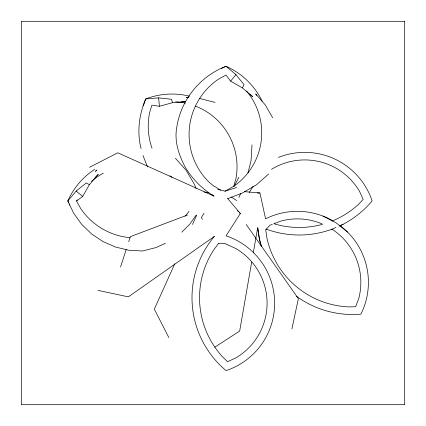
<?xml version="1.0" encoding="UTF-8"?>
<svg xmlns="http://www.w3.org/2000/svg" width="426" height="426" viewBox="0 0 426 426"><rect width="100%" height="100%" fill="white"/><g stroke="black" fill="none" stroke-linecap="round" stroke-linejoin="round"><path stroke-width="0.64" d="M252.006 144.872L251.026 161.023L247.948 172.929M251.681 262.091L239.662 331.077L214.736 347.211M253.278 252.922L257.725 227.393L259.578 239.747L261.575 246.691M291.885 328.978L298.381 298.653L246.249 224.523M233.799 186.157L236.02 178.222A65.066 65.066 0 0 0 195.507 106.122M120.558 266.958L126.277 249.279M128.727 241.707L130.361 236.654L187.483 215.013M174.782 263.774L154.329 309.175L168.824 337.536M192.504 224.427L196.594 215.348M238.927 197.435L240.786 193.345M249.428 192.488L249.961 191.322A63.485 63.485 0 0 1 253.198 186.338M234.172 186.29L238.901 177.232M129.914 237.66A66.802 66.802 0 0 1 80.53 208.282L76.542 200.997L77.17 199.874M249.844 93.954L252.607 96.702L242.341 87.868L244.087 84.779L235.972 74.662L226.068 66.291C200.247 75.988 180.858 99.972 176.779 127.252C174.149 141.134 178.75 154.76 185.118 166.965C192.211 178.952 202.158 188.979 214.086 196.168L117.837 152.806L89.476 167.306M76.542 200.997L82.676 196.434L89.385 184.671L98.225 174.404L95.014 177.631M204.033 213.17L201.354 217.702L202.478 219.299M227.447 198.26L240.344 213.538L226.068 235.818A71.046 71.046 0 0 1 226.068 370.62A95.099 95.099 0 0 1 214.448 236.318L128.359 296.863L98.033 290.367M196.173 215.087L189.73 224.273L181.769 232.17M185.054 216.328L189.112 211.36M242.341 87.868L230.578 81.158L235.972 74.662M89.385 184.671L86.297 182.924L76.185 191.04L67.814 200.944A74.465 74.465 0 0 0 68.629 202.749M268.753 173.925L256.638 184.65L242.698 192.866L227.915 198.623M96.846 170.07L95.392 171.327L96.452 170.565M217.638 189.213L225.029 191.173L233.863 186.199A65.066 65.066 0 0 0 246.473 90.956M165.48 243.257L155.868 247.618L142.433 251.02L128.769 250.232L115.457 247.037L102.922 241.542L91.558 233.917L81.717 224.401L73.719 213.293L67.814 200.944A72.734 72.734 0 0 1 94.641 169.404M331.716 229.316L335.922 227.468M339.527 225.881L343.132 224.294M272.315 224.321L269.919 225.226L265.696 229.827L266.948 238.118A87.564 87.564 0 0 0 348.756 306.896L355.657 306.736L358.788 298.408A63.485 63.485 0 0 0 332.008 229.167M274.115 223.645L281.32 220.94A63.485 63.485 0 0 1 322.093 223.895M225.029 191.173L236.606 187.536M152.018 148.259A66.802 66.802 0 0 1 149.521 113.13L151.853 105.153L159.415 106.271L172.482 102.693L185.342 101.734M172.482 102.693L171.529 99.274L158.637 97.868L145.719 98.949C139.046 114.503 136.821 132.145 141.081 148.642M181.439 101.697L185.337 101.686M257.336 192.978L259.929 192.973L265.59 218.82A71.046 71.046 0 0 1 332.296 220.498M188.718 97.692L186.162 97.506L187.451 97.714M199.586 98.475L215.093 102.421M244.508 191.668L259.929 192.973M322.993 216.099L336.135 222.825L347.605 232.122M215.061 186.668L220.625 190.236M231.211 197.02L236.781 200.587M214.656 186.78L209.198 182.317A66.802 66.802 0 0 1 218.73 79.007L226.02 75.019L230.578 81.158M76.185 191.04L82.676 196.434M237.58 210.79L238.501 211.706M239.423 212.622L240.344 213.538M175.443 158.264L186.173 170.373L194.384 184.314L196.066 188.627M256.83 95.461L255.685 93.874L265.334 105.02L272.667 117.805M147.838 166.901L146.816 165.235L143.019 155.517M158.637 97.868L159.415 106.271M189.581 96.212A72.734 72.734 0 0 0 145.719 98.949A74.465 74.465 0 0 0 143.392 105.85M296.464 296.256A95.099 95.099 0 0 0 360.907 314.138A71.046 71.046 0 0 0 339.82 225.397M261.026 245.461A95.099 95.099 0 0 1 257.847 228.698M208.58 192.611A66.802 66.802 0 0 1 204.001 192.009M175.608 101.814A65.066 65.066 0 0 1 185.406 103.119M339.602 226.009A95.099 95.099 0 0 0 372.138 200.944A71.046 71.046 0 0 0 278.364 157.439M331.716 229.284A95.099 95.099 0 0 1 266.069 229.055M69.795 205.124A74.465 74.465 0 0 1 69.198 203.942M271.458 169.346A63.485 63.485 0 0 1 359.517 191.322L363.192 199.427L358.426 204.416A87.564 87.564 0 0 1 332.115 221.057M322.445 224.337A87.564 87.564 0 0 1 273.918 223.746M91.473 181.396A65.066 65.066 0 0 1 103.353 173.132M169.846 175.826A65.066 65.066 0 0 1 172.024 177.307M262.192 101.25A72.734 72.734 0 0 0 226.068 66.291A74.465 74.465 0 0 0 221.296 68.581M213 195.417A74.465 74.465 0 0 1 211.392 194.251M218.362 243.677L213.383 250.424A87.564 87.564 0 0 0 222.596 356.903L227.59 361.674L235.695 357.994A63.485 63.485 0 0 0 235.695 248.438L224.598 243.406L218.362 243.677M404.7 21.3L21.3 21.3L21.3 404.7L404.7 404.7L404.7 21.3"/></g></svg>
